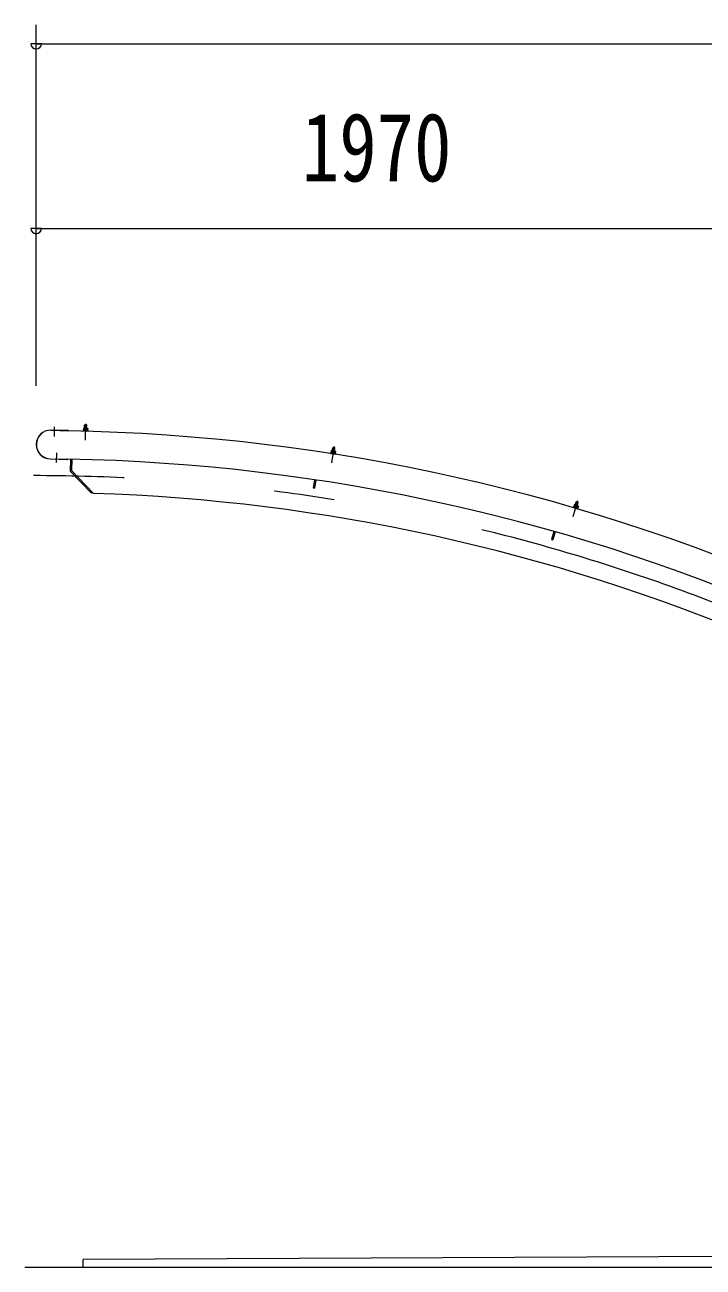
# Model space of a CAD drawing. Units: millimetres, scale not verified. Extents: x -31547 to 31550, y -14700 to 14700.
# Drawn here: x 5969 to 7769, y 3128 to 6423 of the extents above; entities that cross this region are included whole.
import ezdxf
from ezdxf.enums import TextEntityAlignment as Align

# ---------------------------------------------------------------- set-up
doc = ezdxf.new("R2010")
doc.units = ezdxf.units.MM
doc.header["$LTSCALE"] = 80
doc.linetypes.add('USER3', pattern=[24, 12, -5, 2, -5])
for name, color, linetype, lineweight in [('0-2_1-07BOLD', 7, 'Continuous', 18), ('0-3_1-27CENTER', 3, 'USER3', 18), ('0-4_1-47THIN', 4, 'Continuous', 18), ('0-5_1-57DIM', 3, 'Continuous', 18)]:
    doc.layers.add(name, color=color, linetype=linetype, lineweight=lineweight)
doc.styles.add('ＭＳ ゴシック', font='')
doc.styles.get('ＭＳ ゴシック').set_extended_font_data('MS Gothic')

msp = doc.modelspace()

# ---------------------------------------------------------------- linework, layer by layer
at = {"layer": '0-2_1-07BOLD'}
for p, q in [((6038.46, 5347.11), (6085.15, 5346.17)), ((6085.16, 5346.68), (6038.47, 5347.61)), ((6085.16, 5346.68), (6085.14, 5345.56)), ((6123.97, 5347.82), (6123.93, 5346.32)), ((6123.93, 5346.32), (6136.42, 5345.98)), ((6124.41, 5346.31), (6124.36, 5344.71)), ((6125.45, 5352.78), (6135.25, 5352.52)), ((6127.45, 5352.23), (6127.33, 5347.73)), ((6127.35, 5352.73), (6127.57, 5360.88)), ((6128.59, 5361.85), (6127.57, 5360.88)), ((6133.57, 5360.72), (6127.57, 5360.88)), ((6132.59, 5361.75), (6128.59, 5361.85)), ((6133.57, 5360.72), (6132.59, 5361.75)), ((6133.22, 5352.07), (6133.1, 5347.58)), ((6133.35, 5352.57), (6133.57, 5360.72)), ((6135.25, 5352.52), (6136.11, 5351.99)), ((6135.95, 5346), (6135.9, 5344.4)), ((6136.11, 5351.99), (6135.99, 5347.5)), ((6780.9, 5288.51), (6780.67, 5287.03)), ((6780.67, 5287.03), (6793.02, 5285.09)), ((6781.14, 5286.96), (6780.89, 5285.37)), ((6780.89, 5285.37), (6792.3, 5283.58)), ((6783.01, 5293.24), (6792.69, 5291.72)), ((6784.92, 5292.43), (6784.23, 5287.99)), ((6784.89, 5292.94), (6786.15, 5301)), ((6792.08, 5300.07), (6786.15, 5301)), ((6790.63, 5291.53), (6789.93, 5287.09)), ((6790.82, 5292.01), (6792.08, 5300.07)), ((6792.55, 5285.16), (6792.3, 5283.58)), ((6792.69, 5291.72), (6793.47, 5291.08)), ((6793.47, 5291.08), (6792.78, 5286.64)), ((6036.94, 5271.03), (6083.63, 5270.09)), ((6036.95, 5271.52), (6083.64, 5270.59)), ((6083.64, 5270.58), (6083.63, 5270.09)), ((6090.44, 5270.46), (6089.82, 5239.14)), ((6146.16, 5180.49), (6089.82, 5239.14)), ((6093.64, 5270.39), (6093.04, 5240.4)), ((6151.29, 5179.76), (6093.04, 5240.4)), ((6740.88, 5215.61), (6737.62, 5193.86)), ((6148.46, 5182.71), (6146.16, 5180.49)), ((7424.81, 5143.7), (7424.36, 5142.16)), ((7424.36, 5142.16), (7435.44, 5138.92)), ((7424.77, 5145.27), (7436.77, 5141.76)), ((7427.47, 5149.69), (7436.87, 5146.94)), ((7429.26, 5148.64), (7428, 5144.33)), ((7429.3, 5149.16), (7431.58, 5156.98)), ((7432.82, 5157.66), (7431.58, 5156.98)), ((7437.34, 5155.29), (7431.58, 5156.98)), ((7436.66, 5156.54), (7432.82, 5157.66)), ((7434.8, 5147.02), (7433.54, 5142.71)), ((7435.05, 5147.47), (7437.34, 5155.29)), ((7435.89, 5140.46), (7435.44, 5138.92)), ((7437.57, 5146.21), (7436.31, 5141.9)), ((7436.77, 5141.76), (7436.34, 5140.32)), ((7437.34, 5155.29), (7436.66, 5156.54)), ((7436.87, 5146.94), (7437.57, 5146.21)), ((7372.63, 5079), (7366.61, 5057.85)), ((7375.71, 5078.13), (7369.68, 5056.97)), ((7366.61, 5057.85), (7369.68, 5056.97)), ((8134.41, 3157.54), (6124.41, 3147.54)), ((6124.41, 3127.54), (6124.41, 3147.54)), ((5969.41, 3127.54), (10299.41, 3127.54))]:
    msp.add_line(p, q, dxfattribs=at)
for points in [[(6123.97, 5347.82), (6136.47, 5347.48), (6136.42, 5345.98)], [(6125.45, 5352.78), (6124.57, 5352.3), (6124.44, 5347.81)], [(6780.9, 5288.51), (6793.25, 5286.57), (6793.02, 5285.09)], [(6783.01, 5293.24), (6782.07, 5292.88), (6781.37, 5288.43)], [(6792.08, 5300.07), (6791.25, 5301.21), (6787.3, 5301.83), (6786.15, 5301)], [(6737.71, 5216.09), (6734.45, 5194.33), (6737.62, 5193.86)], [(7424.77, 5145.27), (7424.35, 5143.84), (7436.34, 5140.32)], [(7427.47, 5149.69), (7426.49, 5149.45), (7425.23, 5145.14)]]:
    msp.add_lwpolyline(points, dxfattribs=at)
for centre, radius, start, end in [((6037.71, 5309.32), 38.3, 88.854, 268.854), ((6037.71, 5309.32), 37.8, 88.854, 268.854), ((5992.75, 226.85), 5119.55, 65.66528, 88.9659), ((6125.96, 5350.45), 2.32, 49.93085, 88.46228), ((6130.12, 5344.15), 8.51, 68.63316, 108.29361), ((6134.62, 5350.22), 2.32, 88.46228, 127.00851), ((6783.22, 5290.86), 2.32, 42.54817, 81.07961), ((6786.53, 5284.07), 8.51, 61.25049, 100.91093), ((6791.77, 5289.52), 2.32, 81.07961, 119.62584), ((5992.75, 226.85), 5044.55, 65.80466, 88.96758), ((5992.75, 226.85), 4955.45, 67.05199, 88.16658), ((7427.37, 5147.31), 2.32, 35.1655, 73.69695), ((7429.79, 5140.15), 8.51, 53.86781, 93.52827), ((7435.68, 5144.88), 2.32, 73.69695, 112.24318)]:
    msp.add_arc(centre, radius, start, end, dxfattribs=at)
at = {"layer": '0-3_1-27CENTER'}
for p, q in [((6047.34, 5356.03), (6046.84, 5331.04)), ((6130.67, 5364.55), (6129.5, 5321.04)), ((6053.47, 5262.09), (6053.97, 5287.08)), ((6789.69, 5304.23), (6782.95, 5261.24)), ((7435.51, 5159.74), (7423.3, 5117.96))]:
    msp.add_line(p, q, dxfattribs=at)
msp.add_arc((5992.75, 226.85), 5000, 65.24121, 90, dxfattribs=at)
at = {"layer": '0-4_1-47THIN'}
for p, q in [((6128.15, 5352.71), (6128.39, 5361.66)), ((6132.55, 5352.59), (6132.79, 5361.53)), ((6785.68, 5292.82), (6787.07, 5301.66)), ((6790.03, 5292.14), (6791.42, 5300.98)), ((7430.06, 5148.94), (7432.57, 5157.53)), ((7434.28, 5147.7), (7436.8, 5156.29))]:
    msp.add_line(p, q, dxfattribs=at)
at = {"layer": '0-5_1-57DIM'}
for p, q in [((5999.41, 5464.7), (5999.41, 6422.54)), ((6013.41, 6372.54), (5985.41, 6372.54)), ((5999.41, 6372.54), (10269.41, 6372.54)), ((6013.41, 5882.54), (5985.41, 5882.54)), ((5999.41, 5882.54), (10269.41, 5882.54))]:
    msp.add_line(p, q, dxfattribs=at)
for centre in [(5999.41, 6372.54), (5999.41, 5882.54)]:
    msp.add_arc(centre, 14, 180, 0, dxfattribs=at)

# ---------------------------------------------------------------- texts
at = {"layer": '0-5_1-57DIM', "color": 7, "style": 'ＭＳ ゴシック', "width": 0.8}
msp.add_text('1970', height=182.3, dxfattribs=at).set_placement((6704.14, 5952.54), align=Align.BOTTOM_LEFT)

doc.saveas('drawing.dxf')
